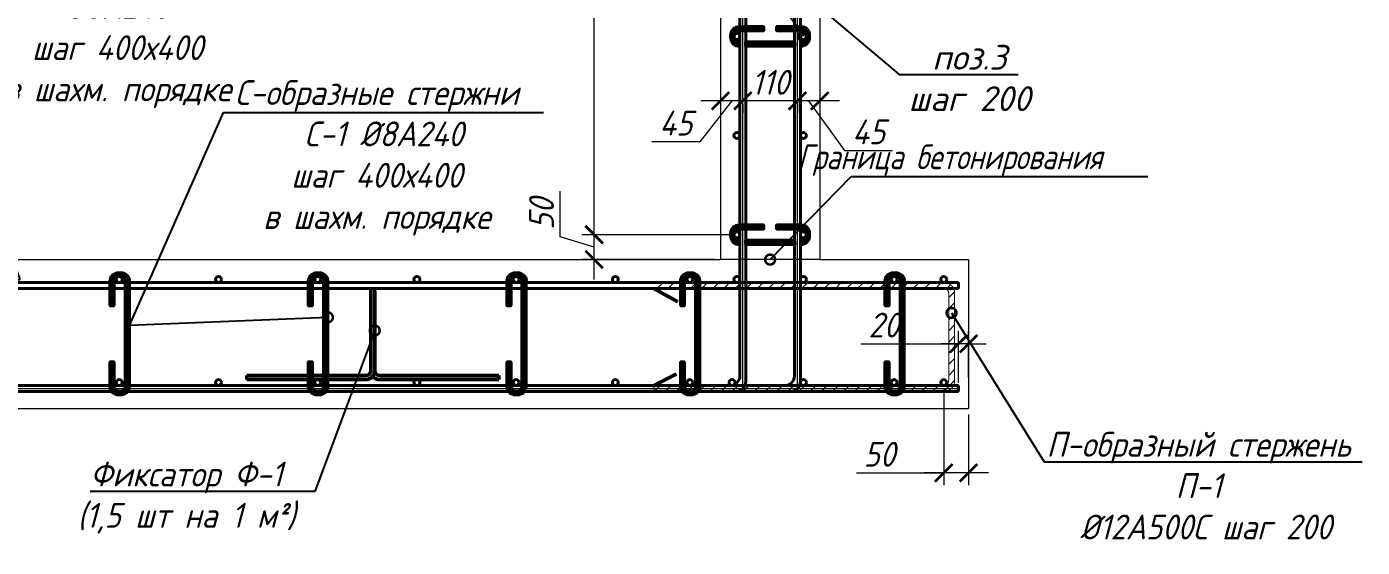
# Model space of a CAD drawing. Header units: millimetres. Extents: x 504091 to 2165846, y 135022 to 442887.
# Drawn here: x 1542184 to 1544876, y 249346 to 250396 of the extents above; entities that cross this region are included whole.
import ezdxf
from ezdxf import colors
from ezdxf.entities.mleader import LeaderData, LeaderLine
from ezdxf.math import Vec2, Vec3

# ---------------------------------------------------------------- set-up
doc = ezdxf.new("R2010")
doc.units = ezdxf.units.MM
doc.layers.get('Defpoints').update_dxf_attribs({"color": 255})
doc.layers.add('!Defpoints', color=255, linetype='Continuous', lineweight=5, plot=False)
for name, color, linetype, lineweight in [('Арматура 12', 26, 'Continuous', 50), ('К_Арматура 8', 134, 'Continuous', 50), ('КР_Арматура 12', 174, 'Continuous', 40), ('Монолит тонкий', 204, 'Continuous', 9), ('Размер', 7, 'Continuous', 13), ('Размеры КР', 164, 'Continuous', 9)]:
    doc.layers.add(name, color=color, linetype=linetype, lineweight=lineweight)
doc.styles.add('GOST 2.304_new', font='isocpeur.ttf', dxfattribs={"width": 0.9, "oblique": 15})
doc.linetypes.add('зигзаг', pattern='A,0.00254,-5.08,[131,ltypeshp.shx,S=5.08,R=0,X=-5.08,Y=0],-10.16,[131,ltypeshp.shx,S=5.08,R=180,X=5.08,Y=0],-5.08', length=20.32254)
doc.dimstyles.new('SPDS 1_20', dxfattribs={"dimscale": 20, "dimtxt": 2.5, "dimasz": 1.77, "dimexe": 1.25, "dimexo": 0.625, "dimtad": 1, "dimdec": 0, "dimrnd": 0.001, "dimtxsty": 'GOST 2.304_new', "dimblk": 'ARCHTICK', "dimcen": 2.5, "dimdle": 2, "dimclrt": 256, "dimadec": 0, "dimazin": 2, "dimtfac": 0.75, "dimtdec": 0, "dimtmove": 1, "dimatfit": 3, "dimfxl": 0, "dimtolj": 1, "dimlwd": 9, "dimlwe": 9, "dimarcsym": 0})

# ---------------------------------------------------------------- blocks, each defined once
blk = doc.blocks.new('_DotSmall')
at = {"color": 0, "linetype": 'ByBlock', "lineweight": 35, "const_width": 0.5}
blk.add_lwpolyline([(-0.0625, 0, 1), (0.0625, 0, 1)], format="xyb", close=True, dxfattribs=at)
blk = doc.blocks.new('_ArchTick')
at = {"color": 0, "linetype": 'ByBlock', "const_width": 0.15}
blk.add_lwpolyline([(-0.5, -0.5), (0.5, 0.5)], dxfattribs=at)
blk = doc.blocks.new('*D5003')
at = {"layer": 'Defpoints', "color": 0, "lineweight": 20, "transparency": 16777216}
for p in [(1544032.7, 249678.7), (1544082.7, 249626.7), (1544032.7, 249496.5)]:
    blk.add_point(p, dxfattribs=at)
at = {"layer": 'Размеры КР', "color": 0, "lineweight": 9, "transparency": 16777216}
for p, q in [((1544032.7, 249666.2), (1544032.7, 249471.5)), ((1544082.7, 249614.2), (1544082.7, 249471.5)), ((1543856.5, 249496.5), (1544032.7, 249496.5)), ((1544122.7, 249496.5), (1543992.7, 249496.5))]:
    blk.add_line(p, q, dxfattribs=at)
at = {"layer": 'Размеры КР', "color": 0, "lineweight": 9, "transparency": 16777216, "xscale": 35.4, "yscale": 35.4, "zscale": 35.4, "rotation": 180}
blk.add_blockref('_ArchTick', (1544032.7, 249496.5), dxfattribs=at)
at = {"layer": 'Размеры КР', "color": 0, "lineweight": 9, "transparency": 16777216, "xscale": 35.4, "yscale": 35.4, "zscale": 35.4}
blk.add_blockref('_ArchTick', (1544082.7, 249496.5), dxfattribs=at)
at = {"layer": 'Размеры КР', "lineweight": 20, "transparency": 16777216, "insert": (1543902.7, 249534), "char_height": 50, "attachment_point": 5, "style": 'GOST 2.304_new'}
blk.add_mtext('\\A1;50', dxfattribs=at)
blk = doc.blocks.new('*D5004')
at = {"layer": 'Defpoints', "color": 0, "lineweight": 20, "transparency": 16777216}
for p in [(1544062.7, 249757.1), (1544062.7, 249666.5), (1544082.7, 249676.9)]:
    blk.add_point(p, dxfattribs=at)
at = {"layer": 'Размеры КР', "color": 0, "lineweight": 9, "transparency": 16777216}
for p, q in [((1544062.7, 249679), (1544062.7, 249782.1)), ((1544082.7, 249689.4), (1544082.7, 249782.1)), ((1543865.5, 249757.1), (1544062.7, 249757.1)), ((1544062.7, 249757.1), (1544027.3, 249757.1)), ((1544082.7, 249757.1), (1544062.7, 249757.1)), ((1544082.7, 249757.1), (1544062.7, 249757.1)), ((1544082.7, 249757.1), (1544118.1, 249757.1))]:
    blk.add_line(p, q, dxfattribs=at)
at = {"layer": 'Размеры КР', "color": 0, "lineweight": 9, "transparency": 16777216, "xscale": 35.4, "yscale": 35.4, "zscale": 35.4}
blk.add_blockref('_ArchTick', (1544062.7, 249757.1), dxfattribs=at)
at = {"layer": 'Размеры КР', "color": 0, "lineweight": 9, "transparency": 16777216, "xscale": 35.4, "yscale": 35.4, "zscale": 35.4, "rotation": 180}
blk.add_blockref('_ArchTick', (1544082.7, 249757.1), dxfattribs=at)
at = {"layer": 'Размеры КР', "lineweight": 20, "transparency": 16777216, "insert": (1543911.7, 249794.6), "char_height": 50, "attachment_point": 5, "style": 'GOST 2.304_new'}
blk.add_mtext('\\A1;20', dxfattribs=at)
blk = doc.blocks.new('*D5005')
at = {"layer": 'Defpoints', "color": 0, "lineweight": 20, "transparency": 16777216}
for p in [(1543737.7, 250256.9), (1543782.7, 250256.9), (1543737.7, 250246.7)]:
    blk.add_point(p, dxfattribs=at)
at = {"layer": 'Размеры КР', "color": 0, "lineweight": 9, "transparency": 16777216}
for p, q in [((1543822.7, 250246.7), (1543697.7, 250246.7)), ((1543737.7, 250244.4), (1543737.7, 250221.7)), ((1543760.2, 250246.7), (1543832.6, 250146.8)), ((1543782.7, 250244.4), (1543782.7, 250221.7)), ((1543832.6, 250146.8), (1543929.5, 250146.8))]:
    blk.add_line(p, q, dxfattribs=at)
at = {"layer": 'Размеры КР', "color": 0, "lineweight": 9, "transparency": 16777216, "xscale": 35.4, "yscale": 35.4, "zscale": 35.4, "rotation": 180}
blk.add_blockref('_ArchTick', (1543737.7, 250246.7), dxfattribs=at)
at = {"layer": 'Размеры КР', "color": 0, "lineweight": 9, "transparency": 16777216, "xscale": 35.4, "yscale": 35.4, "zscale": 35.4}
blk.add_blockref('_ArchTick', (1543782.7, 250246.7), dxfattribs=at)
at = {"layer": 'Размеры КР', "lineweight": 20, "transparency": 16777216, "insert": (1543881.1, 250184.3), "char_height": 50, "attachment_point": 5, "style": 'GOST 2.304_new'}
blk.add_mtext('\\A1;45', dxfattribs=at)
blk = doc.blocks.new('*D5006')
at = {"layer": 'Defpoints', "color": 0, "lineweight": 20, "transparency": 16777216}
for p in [(1543737.7, 250256.9), (1543627.7, 250250.5), (1543627.7, 250246.7)]:
    blk.add_point(p, dxfattribs=at)
at = {"layer": 'Размеры КР', "color": 0, "lineweight": 9, "transparency": 16777216}
for p, q in [((1543777.7, 250246.7), (1543587.7, 250246.7)), ((1543627.7, 250238), (1543627.7, 250221.7)), ((1543737.7, 250244.4), (1543737.7, 250221.7))]:
    blk.add_line(p, q, dxfattribs=at)
at = {"layer": 'Размеры КР', "color": 0, "lineweight": 9, "transparency": 16777216, "xscale": 35.4, "yscale": 35.4, "zscale": 35.4, "rotation": 180}
blk.add_blockref('_ArchTick', (1543627.7, 250246.7), dxfattribs=at)
at = {"layer": 'Размеры КР', "color": 0, "lineweight": 9, "transparency": 16777216, "xscale": 35.4, "yscale": 35.4, "zscale": 35.4}
blk.add_blockref('_ArchTick', (1543737.7, 250246.7), dxfattribs=at)
at = {"layer": 'Размеры КР', "lineweight": 20, "transparency": 16777216, "insert": (1543682.7, 250284.2), "char_height": 50, "attachment_point": 5, "style": 'GOST 2.304_new'}
blk.add_mtext('\\A1;110', dxfattribs=at)
blk = doc.blocks.new('*D5007')
at = {"layer": 'Defpoints', "color": 0, "lineweight": 20, "transparency": 16777216}
for p in [(1543582.7, 250256), (1543582.7, 250246.7), (1543627.7, 250252.5)]:
    blk.add_point(p, dxfattribs=at)
at = {"layer": 'Размеры КР', "color": 0, "lineweight": 9, "transparency": 16777216}
for p, q in [((1543605.2, 250246.7), (1543540.9, 250164.3)), ((1543667.7, 250246.7), (1543542.7, 250246.7)), ((1543582.7, 250243.5), (1543582.7, 250221.7)), ((1543627.7, 250240), (1543627.7, 250221.7)), ((1543540.9, 250164.3), (1543444, 250164.3))]:
    blk.add_line(p, q, dxfattribs=at)
at = {"layer": 'Размеры КР', "color": 0, "lineweight": 9, "transparency": 16777216, "xscale": 35.4, "yscale": 35.4, "zscale": 35.4, "rotation": 180}
blk.add_blockref('_ArchTick', (1543582.7, 250246.7), dxfattribs=at)
at = {"layer": 'Размеры КР', "color": 0, "lineweight": 9, "transparency": 16777216, "xscale": 35.4, "yscale": 35.4, "zscale": 35.4}
blk.add_blockref('_ArchTick', (1543627.7, 250246.7), dxfattribs=at)
at = {"layer": 'Размеры КР', "lineweight": 20, "transparency": 16777216, "insert": (1543492.4, 250201.8), "char_height": 50, "attachment_point": 5, "style": 'GOST 2.304_new'}
blk.add_mtext('\\A1;45', dxfattribs=at)
blk = doc.blocks.new('*D5011')
at = {"layer": 'Defpoints', "color": 0, "lineweight": 20, "transparency": 16777216}
for p in [(1543328, 249976.9), (1543615.7, 249976.9), (1543582.7, 249926.7)]:
    blk.add_point(p, dxfattribs=at)
at = {"layer": 'Размеры КР', "color": 0, "lineweight": 9, "transparency": 16777216}
for p, q in [((1543259.3, 249972.4), (1543259.3, 250064.8)), ((1543328, 249886.7), (1543328, 250016.9)), ((1543328, 249951.8), (1543259.3, 249972.4)), ((1543603.2, 249976.9), (1543303, 249976.9)), ((1543570.2, 249926.7), (1543303, 249926.7))]:
    blk.add_line(p, q, dxfattribs=at)
at = {"layer": 'Размеры КР', "color": 0, "lineweight": 9, "transparency": 16777216, "xscale": 35.4, "yscale": 35.4, "zscale": 35.4}
for p, rotation in [((1543328, 249976.9), 90), ((1543328, 249926.7), 270)]:
    blk.add_blockref('_ArchTick', p, dxfattribs=dict(at, rotation=rotation))
at = {"layer": 'Размеры КР', "lineweight": 20, "transparency": 16777216, "insert": (1543221.8, 250018.6), "char_height": 50, "attachment_point": 5, "rotation": 90, "style": 'GOST 2.304_new'}
blk.add_mtext('\\A1;50', dxfattribs=at)
blk = doc.blocks.new('*D5012')
at = {"layer": 'Defpoints', "color": 0, "lineweight": 20, "transparency": 16777216}
for p in [(1543328, 251176.9), (1543615.7, 251176.9), (1543615.7, 249976.9)]:
    blk.add_point(p, dxfattribs=at)
at = {"layer": 'Размеры КР', "color": 0, "lineweight": 9, "transparency": 16777216}
for p, q in [((1543328, 249936.9), (1543328, 251216.9)), ((1543603.2, 251176.9), (1543303, 251176.9)), ((1543603.2, 249976.9), (1543303, 249976.9))]:
    blk.add_line(p, q, dxfattribs=at)
at = {"layer": 'Размеры КР', "color": 0, "lineweight": 9, "transparency": 16777216, "xscale": 35.4, "yscale": 35.4, "zscale": 35.4}
for p, rotation in [((1543328, 251176.9), 90), ((1543328, 249976.9), 270)]:
    blk.add_blockref('_ArchTick', p, dxfattribs=dict(at, rotation=rotation))
at = {"layer": 'Размеры КР', "lineweight": 20, "transparency": 16777216, "insert": (1543290.5, 250576.9), "char_height": 50, "attachment_point": 5, "rotation": 90, "style": 'GOST 2.304_new'}
blk.add_mtext('\\A1;200х6=1200', dxfattribs=at)
blk = doc.blocks.new('A$C087e266e')
at = {"layer": 'К_Арматура 8', "ltscale": 40}
for p, q in [((-29.1, 68.4), (-29.1, -93.2)), ((-21.1, 68.4), (-21.1, -93.2)), ((-279.1, -103.2), (-39.1, -103.2)), ((-279.1, -103.2), (-279.1, -111.2)), ((228.9, -103.2), (-11.1, -103.2)), ((228.9, -103.2), (228.9, -111.2)), ((-279.1, -111.2), (-39.1, -111.2)), ((228.9, -111.2), (-11.1, -111.2))]:
    blk.add_line(p, q, dxfattribs=at)
for centre, radius, start, end in [((-25.1, 68.4), 4, 0, 180), ((-39.1, -93.2), 10, 270, 0), ((-39.1, -93.2), 18, 270, 321.0576), ((-11.1, -93.2), 18, 180, 270), ((-11.1, -93.2), 10, 180, 270)]:
    blk.add_arc(centre, radius, start, end, dxfattribs=at)

msp = doc.modelspace()

# ---------------------------------------------------------------- hatches: boundary and pattern name
at = {"layer": 'Размер', "lineweight": 13, "transparency": 33554687}
h = msp.add_hatch(dxfattribs=at)
h.set_pattern_fill('ANSI31', color=256, scale=5)
h.set_pattern_definition([(45, (491380.543, 41915.911), (-11.22532015, 11.22532015), [])])
edge = h.paths.add_edge_path()
edge.add_line((1543448.5021, 249880.6603), (1544032.7042, 249880.6603))
edge.add_arc((1544032.7042, 249858.7603), 21.9, 0, 90, ccw=False)
edge.add_line((1544054.6042, 249858.7603), (1544054.6042, 249682.5603))
edge.add_arc((1544032.7042, 249682.5603), 21.9, -90, 0, ccw=False)
edge.add_line((1544032.7042, 249660.6603), (1543448.5021, 249660.6603))
edge.add_line((1543448.5021, 249660.6603), (1543448.5021, 249672.6603))
edge.add_line((1543448.5021, 249672.6603), (1544032.7042, 249672.6603))
edge.add_arc((1544032.7042, 249682.5603), 9.9, 270, 360)
edge.add_line((1544042.6042, 249682.5603), (1544042.6042, 249858.7603))
edge.add_arc((1544032.7042, 249858.7603), 9.9, 360, 450)
edge.add_line((1544032.7042, 249868.6603), (1543448.5021, 249868.6603))
edge.add_line((1543448.5021, 249868.6603), (1543448.5021, 249880.6603))

# ---------------------------------------------------------------- linework, layer by layer
at = {"layer": '!Defpoints', "lineweight": 15, "ltscale": 100}
for p, q in [((1543627.6958, 249660.4674), (1543627.6958, 251656.6706)), ((1543737.6958, 249660.4674), (1543737.6958, 251656.6706)), ((1536942.2579, 249666.4674), (1544062.6958, 249666.4674))]:
    msp.add_line(p, q, dxfattribs=at)
at = {"layer": 'Арматура 12', "lineweight": 53, "ltscale": 20}
for p, q in [((1543448.5021, 249868.6603), (1543495.9328, 249841.8683)), ((1543448.5021, 249672.6603), (1543493.7275, 249696.4914))]:
    msp.add_line(p, q, dxfattribs=at)
for points in [[(1543621.6958, 250364.5464, -0.460305877), (1543609.6958, 250374.9408), (1543609.6958, 250378.7861, -0.414213562), (1543620.1958, 250389.2861), (1543669.1114, 250389.2861), (1543669.1114, 250395.2861), (1543620.1958, 250395.2861, 0.414213562), (1543603.6958, 250378.7861), (1543603.6958, 250374.9408, 0.441038441), (1543621.6958, 250358.492, 0.242110317)], [(1543743.6958, 250358.4408), (1543745.1958, 250358.4408, 0.414213562), (1543761.6958, 250374.9408), (1543761.6958, 250378.7861, 0.414213562), (1543745.1958, 250395.2861), (1543696.2659, 250395.2861), (1543696.2659, 250389.2861), (1543745.1958, 250389.2861, -0.414213562), (1543755.6958, 250378.7861), (1543755.6958, 250374.9408, -0.414213562), (1543745.1958, 250364.4408), (1543743.6958, 250364.4408)], [(1543621.6958, 249964.5464, -0.460305877), (1543609.6958, 249974.9408), (1543609.6958, 249978.7861, -0.414213562), (1543620.1958, 249989.2861), (1543669.1114, 249989.2861), (1543669.1114, 249995.2861), (1543620.1958, 249995.2861, 0.414213562), (1543603.6958, 249978.7861), (1543603.6958, 249974.9408, 0.441038441), (1543621.6958, 249958.492, 0.242110317)], [(1543743.6958, 249958.4408), (1543745.1958, 249958.4408, 0.414213562), (1543761.6958, 249974.9408), (1543761.6958, 249978.7861, 0.414213562), (1543745.1958, 249995.2861), (1543696.2659, 249995.2861), (1543696.2659, 249989.2861), (1543745.1958, 249989.2861, -0.414213562), (1543755.6958, 249978.7861), (1543755.6958, 249974.9408, -0.414213562), (1543745.1958, 249964.4408), (1543743.6958, 249964.4408)], [(1542383.8076, 249880.6603, 0.468919726), (1542373.3076, 249893.5642), (1542369.4623, 249893.5642, 0.414213562), (1542358.9623, 249883.0642), (1542358.9623, 249834.1486), (1542352.9623, 249834.1486), (1542352.9623, 249883.0642, -0.414213562), (1542369.4623, 249899.5642), (1542373.3076, 249899.5642, -0.450955437), (1542389.8076, 249880.6603, -0.242110317)], [(1542783.8076, 249880.6603, 0.468919726), (1542773.3076, 249893.5642), (1542769.4623, 249893.5642, 0.414213562), (1542758.9623, 249883.0642), (1542758.9623, 249834.1486), (1542752.9623, 249834.1486), (1542752.9623, 249883.0642, -0.414213562), (1542769.4623, 249899.5642), (1542773.3076, 249899.5642, -0.450955437), (1542789.8076, 249880.6603, -0.242110317)], [(1543183.8076, 249880.6603, 0.468919726), (1543173.3076, 249893.5642), (1543169.4623, 249893.5642, 0.414213562), (1543158.9623, 249883.0642), (1543158.9623, 249834.1486), (1543152.9623, 249834.1486), (1543152.9623, 249883.0642, -0.414213562), (1543169.4623, 249899.5642), (1543173.3076, 249899.5642, -0.450955437), (1543189.8076, 249880.6603, -0.242110317)], [(1543533.8458, 249880.6603, 0.468919726), (1543523.3458, 249893.5642), (1543519.5005, 249893.5642, 0.414213562), (1543509.0005, 249883.0642), (1543509.0005, 249834.1486), (1543503.0005, 249834.1486), (1543503.0005, 249883.0642, -0.414213562), (1543519.5005, 249899.5642), (1543523.3458, 249899.5642, -0.450955437), (1543539.8458, 249880.6603, -0.242110317)], [(1543945.8368, 249880.6603, 0.468919726), (1543935.3368, 249893.5642), (1543931.4915, 249893.5642, 0.414213562), (1543920.9915, 249883.0642), (1543920.9915, 249834.1486), (1543914.9915, 249834.1486), (1543914.9915, 249883.0642, -0.414213562), (1543931.4915, 249899.5642), (1543935.3368, 249899.5642, -0.450955437), (1543951.8368, 249880.6603, -0.242110317)], [(1542389.8076, 249672.6603), (1542389.8076, 249670.9042, -0.414213562), (1542373.3076, 249654.4042), (1542369.4623, 249654.4042, -0.414213562), (1542352.9623, 249670.9042), (1542352.9623, 249719.8341), (1542358.9623, 249719.8341), (1542358.9623, 249670.9042, 0.414213562), (1542369.4623, 249660.4042), (1542373.3076, 249660.4042, 0.414213562), (1542383.8076, 249670.9042), (1542383.8076, 249672.6603)], [(1542789.8076, 249672.6603), (1542789.8076, 249670.9042, -0.414213562), (1542773.3076, 249654.4042), (1542769.4623, 249654.4042, -0.414213562), (1542752.9623, 249670.9042), (1542752.9623, 249719.8341), (1542758.9623, 249719.8341), (1542758.9623, 249670.9042, 0.414213562), (1542769.4623, 249660.4042), (1542773.3076, 249660.4042, 0.414213562), (1542783.8076, 249670.9042), (1542783.8076, 249672.6603)], [(1543189.8076, 249672.6603), (1543189.8076, 249670.9042, -0.414213562), (1543173.3076, 249654.4042), (1543169.4623, 249654.4042, -0.414213562), (1543152.9623, 249670.9042), (1543152.9623, 249719.8341), (1543158.9623, 249719.8341), (1543158.9623, 249670.9042, 0.414213562), (1543169.4623, 249660.4042), (1543173.3076, 249660.4042, 0.414213562), (1543183.8076, 249670.9042), (1543183.8076, 249672.6603)], [(1543539.8458, 249672.6603), (1543539.8458, 249670.9042, -0.414213562), (1543523.3458, 249654.4042), (1543519.5005, 249654.4042, -0.414213562), (1543503.0005, 249670.9042), (1543503.0005, 249719.8341), (1543509.0005, 249719.8341), (1543509.0005, 249670.9042, 0.414213562), (1543519.5005, 249660.4042), (1543523.3458, 249660.4042, 0.414213562), (1543533.8458, 249670.9042), (1543533.8458, 249672.6603)], [(1543951.8368, 249672.6603), (1543951.8368, 249670.9042, -0.414213562), (1543935.3368, 249654.4042), (1543931.4915, 249654.4042, -0.414213562), (1543914.9915, 249670.9042), (1543914.9915, 249719.8341), (1543920.9915, 249719.8341), (1543920.9915, 249670.9042, 0.414213562), (1543931.4915, 249660.4042), (1543935.3368, 249660.4042, 0.414213562), (1543945.8368, 249670.9042), (1543945.8368, 249672.6603)]]:
    msp.add_lwpolyline(points, format="xyb", dxfattribs=at)
for points in [[(1543731.6958, 250364.4408), (1543633.6958, 250364.4408), (1543633.6958, 250358.4408), (1543731.6958, 250358.4408)], [(1543731.6958, 249964.4408), (1543633.6958, 249964.4408), (1543633.6958, 249958.4408), (1543731.6958, 249958.4408)], [(1542383.8076, 249672.6603), (1542383.8076, 249880.6603), (1542389.8076, 249880.6603), (1542389.8076, 249672.6603)], [(1542783.8076, 249672.6603), (1542783.8076, 249880.6603), (1542789.8076, 249880.6603), (1542789.8076, 249672.6603)], [(1543183.8076, 249672.6603), (1543183.8076, 249880.6603), (1543189.8076, 249880.6603), (1543189.8076, 249672.6603)], [(1543533.8458, 249672.6603), (1543533.8458, 249880.6603), (1543539.8458, 249880.6603), (1543539.8458, 249672.6603)], [(1543945.8368, 249672.6603), (1543945.8368, 249880.6603), (1543951.8368, 249880.6603), (1543951.8368, 249672.6603)]]:
    msp.add_lwpolyline(points, close=True, dxfattribs=at)
msp.add_lwpolyline([(1543448.5021, 249880.6603, 2, 2, 0), (1544032.7042, 249880.6603, 2, 2, -0.414213562), (1544054.6042, 249858.7603, 2, 2, 0), (1544054.6042, 249682.5603, 2, 2, -0.414213562), (1544032.7042, 249660.6603, 2, 2, 0), (1543448.5021, 249660.6603, 2, 2, 0), (1543448.5021, 249672.6603, 2, 2, 0), (1544032.7042, 249672.6603, 2, 2, 0.414213562), (1544042.6042, 249682.5603, 2, 2, 0), (1544042.6042, 249858.7603, 2, 2, 0.414213562), (1544032.7042, 249868.6603, 2, 2, 0), (1543448.5021, 249868.6603, 0, 0, 0)], format="xyseb", close=True, dxfattribs=at)
at = {"layer": 'КР_Арматура 12', "ltscale": 12}
for p, q in [((1543621.6958, 249692.4674), (1543621.6958, 251656.6706)), ((1543633.6958, 251656.6706), (1543633.6958, 249680.4883)), ((1543731.6958, 249692.4674), (1543731.6958, 251656.6706)), ((1543743.6958, 251656.6706), (1543743.6958, 249678.6603)), ((1536962.2579, 249880.6603), (1544062.6958, 249880.6603)), ((1544062.6958, 249880.6603), (1536962.2579, 249880.6603)), ((1544062.6958, 249880.6603), (1544062.6958, 249868.6603)), ((1544062.6958, 249880.6603), (1544062.6958, 249868.6603)), ((1536962.2579, 249868.6603), (1544062.6958, 249868.6603)), ((1544062.6958, 249868.6603), (1536962.2579, 249868.6603)), ((1540351.9879, 249672.4674), (1544062.6958, 249672.4674)), ((1544062.6958, 249672.4674), (1544062.6958, 249660.4674)), ((1544062.6958, 249672.4674), (1544062.6958, 249660.4674)), ((1544062.6958, 249660.4674), (1536962.2579, 249660.4674))]:
    msp.add_line(p, q, dxfattribs=at)
for centre in [(1543615.6958, 250376.8634), (1543749.6958, 250376.8634), (1543615.6958, 250176.8634), (1543749.6958, 250176.8634), (1543615.6958, 249976.8634), (1543749.6958, 249976.8634), (1542370.6667, 249886.6603), (1542570.6667, 249886.6603), (1542770.6667, 249886.6603), (1542970.6667, 249886.6603), (1543170.6667, 249886.6603), (1543370.6667, 249886.6603), (1543520.7048, 249886.6603), (1543615.6958, 249886.6603), (1543749.6958, 249886.6603), (1543932.6958, 249886.6603), (1544032.6958, 249886.6603), (1542370.6667, 249678.6603), (1542570.6667, 249678.6603), (1542770.6667, 249678.6603), (1542970.6667, 249678.6603), (1543170.6667, 249678.6603), (1543370.6667, 249678.6603), (1543520.7048, 249678.6603), (1543605.9136, 249678.6603), (1543749.6958, 249678.6603), (1543932.6958, 249678.6603), (1544032.6958, 249678.6603)]:
    msp.add_circle(centre, 6, dxfattribs=at)
for centre, start in [((1543601.6958, 249692.4674), 270), ((1543711.6958, 249692.4674), 270), ((1543613.6958, 249680.4883), 269.9403244), ((1543723.6958, 249680.4883), 269.9403244)]:
    msp.add_arc(centre, 20, start, 0, dxfattribs=at)
at = {"layer": 'Монолит тонкий', "lineweight": 15, "ltscale": 100}
for p, q in [((1543782.6958, 251676.6706), (1543782.6958, 249926.6706)), ((1543582.6958, 251476.6706), (1543582.6958, 249926.6706)), ((1540802.6576, 249926.6706), (1543582.6958, 249926.6706)), ((1543782.6958, 249926.6706), (1544082.6958, 249926.6706)), ((1543782.6958, 249926.6706), (1544082.6958, 249926.6706)), ((1544082.6958, 249926.6706), (1544082.6958, 249626.6706)), ((1536942.2579, 249626.6706), (1544082.6958, 249626.6706))]:
    msp.add_line(p, q, dxfattribs=at)
at = {"layer": 'Размеры КР', "linetype": 'зигзаг', "lineweight": 20}
msp.add_line((1543782.6958, 249926.6706), (1543582.6958, 249926.6706), dxfattribs=at)
msp.add_line((1543782.6958, 249926.6706), (1543582.6958, 249926.6706), dxfattribs=at)
at = {"layer": 'Размеры КР', "lineweight": 20}
for p, q in [((1543558.7293, 249672.4674), (1543601.6958, 249672.4674)), ((1543448.5021, 249660.6603), (1543613.675, 249660.4883))]:
    msp.add_line(p, q, dxfattribs=at)

# ---------------------------------------------------------------- block references
at = {"layer": 'Размеры КР', "lineweight": 20, "xscale": -1}
msp.add_blockref('A$C087e266e', (1542856.4507, 249795.8705), dxfattribs=at)

# ---------------------------------------------------------------- dimensions: what is measured, and where the dimension line sits
at = {"layer": 'Размеры КР', "lineweight": 20}
dim = msp.add_linear_dim(base=(1543328.0095, 251176.8634), p1=(1543615.6958, 249976.8634), p2=(1543615.6958, 251176.8634), angle=90, text='200х6=<>', dimstyle='SPDS 1_20', dxfattribs=at)
dim.commit()
dim.dimension.update_dxf_attribs({"geometry": '*D5012', "text_midpoint": (1543290.5095, 250576.8634)})
for base, p1, p2, angle, picture, middle in [((1543627.6958, 250246.6541), (1543737.6958, 250256.8898), (1543627.6958, 250250.4527), 180, '*D5006', (1543682.6958, 250284.1541)), ((1543328.0095, 249976.8634), (1543582.6958, 249926.6706), (1543615.6958, 249976.8634), 90, '*D5011', (1543221.7595, 249984.892))]:
    dim = msp.add_linear_dim(base=base, p1=p1, p2=p2, angle=angle, dimstyle='SPDS 1_20', dxfattribs=at)
    dim.commit()
    dim.dimension.update_dxf_attribs({"geometry": picture, "text_midpoint": middle})
for base, p1, p2, picture, middle in [((1543582.6958, 250246.6541), (1543627.6958, 250252.4527), (1543582.6958, 250255.9507), '*D5007', (1543528.3978, 250164.3313)), ((1543737.6958, 250246.6541), (1543782.6958, 250256.8898), (1543737.6958, 250256.8898), '*D5005', (1543845.141, 250146.8166)), ((1544062.6958, 249757.0933), (1544082.6958, 249676.8647), (1544062.6958, 249666.4674), '*D5004', (1543911.7298, 249749.568)), ((1544032.6958, 249496.4603), (1544082.6958, 249626.6706), (1544032.6958, 249678.6603), '*D5003', (1543902.7372, 249519.6286))]:
    dim = msp.add_linear_dim(base=base, p1=p1, p2=p2, angle=180, dimstyle='SPDS 1_20', dxfattribs=at)
    dim.commit()
    dim.dimension.update_dxf_attribs({"geometry": picture, "text_midpoint": middle, "dimtype": 160})

# ---------------------------------------------------------------- leaders
at = {"layer": 'Размер', "ltscale": 20}
ml = msp.add_multileader_mtext('Standard', dxfattribs=at)
ml.set_content('\\A1;С-образные стержни С-2 %%C8А240\\Pшаг 400х400\\Pв шахм. порядке ', color=256, style='GOST 2.304_new')
ml.set_leader_properties()
ml.set_arrow_properties(name='DOTSMALL')
ml.build(insert=Vec2(0, 0))
ml.multileader.update_dxf_attribs({"text_left_attachment_type": 6, "text_right_attachment_type": 6, "arrow_head_size": 40})
ctx = ml.context
ctx.base_point, ctx.char_height, ctx.arrow_head_size, ctx.landing_gap_size, ctx.plane_origin = Vec3(1542066.0902, 250480.9059), 50, 40, 0, Vec3(1545768.872, 280288.3778)
ctx.left_attachment, ctx.right_attachment, ctx.text_align_type = 6, 6, 1
notes = []
notes.append((ctx, [(0, (1, 1, 0), (1542058.0902, 250480.9059), (1, 0), 8, [(0, [(1541915.9318, 250856.0594)], 0, [])])]))
ctx.mtext.insert, ctx.mtext.width, ctx.mtext.alignment, ctx.mtext.flow_direction = Vec3(1542367.0326, 250545.9059), 691.770084, 2, 5
ml = msp.add_multileader_mtext('Standard', dxfattribs=at)
ml.set_content('\\A1;{\\W1;поз.3\\Pшаг 200}', color=256, style='GOST 2.304_new')
ml.set_leader_properties()
ml.set_arrow_properties(name='DOTSMALL')
ml.build(insert=Vec2(0, 0))
ml.multileader.update_dxf_attribs({"text_left_attachment_type": 6, "text_right_attachment_type": 6, "dogleg_length": 4, "arrow_head_size": 40})
ctx = ml.context
ctx.base_point, ctx.char_height, ctx.arrow_head_size, ctx.landing_gap_size, ctx.plane_origin = Vec3(1543950.5164, 250299.6744), 50, 40, 0, Vec3(1498237.6372, 541161.6834)
ctx.left_attachment, ctx.right_attachment, ctx.text_align_type = 6, 6, 1
notes.append((ctx, [(1, (1, 1, 0), (1543942.5164, 250299.6744), (1, 0), 8, [(0, [(1543749.6958, 250376.8634), (1543615.6958, 250576.8634)], 0, [])])]))
ctx.mtext.insert, ctx.mtext.rotation, ctx.mtext.width, ctx.mtext.alignment, ctx.mtext.flow_direction = Vec3(1544084.4043, 250359.6744), 6.283185307, 511.854399, 2, 5
ml = msp.add_multileader_mtext('Standard', dxfattribs=at)
ml.set_content('\\A1;С-образные стержни\\P С-1 %%C8А240\\Pшаг 400х400\\Pв шахм. порядке ', color=256, style='GOST 2.304_new')
ml.set_leader_properties()
ml.set_arrow_properties(name='DOTSMALL')
ml.build(insert=Vec2(0, 0))
ml.multileader.update_dxf_attribs({"text_left_attachment_type": 6, "text_right_attachment_type": 6, "arrow_head_size": 40})
ctx = ml.context
ctx.base_point, ctx.char_height, ctx.arrow_head_size, ctx.landing_gap_size, ctx.plane_origin = Vec3(1542588.741, 250223.5022), 50, 40, 0, Vec3(1545459.2366, 280250.087)
ctx.left_attachment, ctx.right_attachment, ctx.text_align_type = 6, 6, 1
notes.append((ctx, [(0, (1, 1, 0), (1542580.741, 250223.5022), (1, 0), 8, [(0, [(1542791.0997, 249810.1426), (1542391.0997, 249793.4375)], 0, [])])]))
ctx.mtext.insert, ctx.mtext.width, ctx.mtext.alignment, ctx.mtext.flow_direction = Vec3(1542889.6833, 250288.5022), 896.133701, 2, 5
ml = msp.add_multileader_mtext('Standard', dxfattribs=at)
ml.set_content('\\A1;поз.1\\P %%C12А500С шаг 200\\Pосн. верхн. армир.', color=256, style='GOST 2.304_new')
ml.set_leader_properties()
ml.set_arrow_properties(name='DOTSMALL')
ml.build(insert=Vec2(0, 0))
ml.multileader.update_dxf_attribs({"text_left_attachment_type": 6, "text_right_attachment_type": 6, "arrow_head_size": 40})
ctx = ml.context
ctx.base_point, ctx.char_height, ctx.arrow_head_size, ctx.landing_gap_size, ctx.plane_origin = Vec3(1541449.7013, 250178.4525), 50, 40, 0, Vec3(1539076.4062, 279580.4193)
ctx.left_attachment, ctx.right_attachment, ctx.text_align_type = 6, 6, 1
notes.append((ctx, [(0, (1, 1, 0), (1542064.6886, 250178.4525), (-1, 0), 8, [(1, [(1542034.3647, 249875.2153), (1542170.7525, 249886.7562)], 0, [])])]))
ctx.mtext.insert, ctx.mtext.rotation, ctx.mtext.width, ctx.mtext.alignment, ctx.mtext.flow_direction = Vec3(1541753.195, 250243.4525), 6.283185307, 896.133701, 2, 5
ml = msp.add_multileader_mtext('Standard', dxfattribs=at)
ml.set_content('\\A1;{\\W0.8;Граница бетонирования}', color=256, style='GOST 2.304_new')
ml.set_leader_properties()
ml.set_arrow_properties(name='DOTSMALL')
ml.build(insert=Vec2(0, 0))
ml.multileader.update_dxf_attribs({"text_left_attachment_type": 6, "text_right_attachment_type": 6, "arrow_head_size": 40})
ctx = ml.context
ctx.base_point, ctx.char_height, ctx.arrow_head_size, ctx.landing_gap_size, ctx.plane_origin = Vec3(1543854.2812, 250094.0113), 50, 40, 0, Vec3(1567649.941, 394905.4951)
ctx.left_attachment, ctx.right_attachment, ctx.text_align_type = 6, 6, 1
notes.append((ctx, [(0, (1, 1, 0), (1543846.2812, 250094.0113), (1, 0), 8, [(1, [(1543682.6958, 249926.6706)], 0, [])])]))
ctx.mtext.insert, ctx.mtext.width, ctx.mtext.alignment, ctx.mtext.flow_direction = Vec3(1544044.9799, 250159.0113), 583.661141, 2, 5
ml = msp.add_multileader_mtext('Standard', dxfattribs=at)
ml.set_content('\\A1;П-образный стержень П-1\\P %%C12А500С шаг 200', color=256, style='GOST 2.304_new')
ml.set_leader_properties()
ml.set_arrow_properties(name='DOTSMALL')
ml.build(insert=Vec2(0, 0))
ml.multileader.update_dxf_attribs({"text_left_attachment_type": 6, "text_right_attachment_type": 6, "arrow_head_size": 40})
ctx = ml.context
ctx.base_point, ctx.char_height, ctx.arrow_head_size, ctx.landing_gap_size, ctx.plane_origin = Vec3(1544243.1055, 249519.022), 50, 40, 0, Vec3(1542312.4776, 279101.3485)
ctx.left_attachment, ctx.right_attachment, ctx.text_align_type = 6, 6, 1
notes.append((ctx, [(1, (1, 1, 0), (1544235.1055, 249519.022), (1, 0), 8, [(0, [(1544048.3493, 249818.9994)], 0, [])])]))
ctx.mtext.insert, ctx.mtext.rotation, ctx.mtext.width, ctx.mtext.alignment, ctx.mtext.flow_direction = Vec3(1544546.5992, 249579.022), 6.283185307, 627.027399, 2, 5
ml = msp.add_multileader_mtext('Standard', dxfattribs=at)
ml.set_content('\\A1;Фиксатор Ф-1 \\P(1,5 шт на 1 м²)', color=256, style='GOST 2.304_new')
ml.set_leader_properties()
ml.set_arrow_properties(name='DOTSMALL')
ml.build(insert=Vec2(0, 0))
ml.multileader.update_dxf_attribs({"text_left_attachment_type": 6, "text_right_attachment_type": 6, "arrow_head_size": 40})
ctx = ml.context
ctx.base_point, ctx.char_height, ctx.arrow_head_size, ctx.landing_gap_size, ctx.plane_origin = Vec3(1542254.9502, 249459.1255), 50, 40, 0, Vec3(1544116.8911, 278521.9916)
ctx.left_attachment, ctx.right_attachment, ctx.text_align_type = 6, 6, 1
notes.append((ctx, [(1, (1, 1, 0), (1542764.6683, 249459.1255), (-1, 0), 8, [(1, [(1542885.5472, 249783.4472)], 0, [])])]))
ctx.mtext.insert, ctx.mtext.width, ctx.mtext.alignment, ctx.mtext.flow_direction = Vec3(1542505.8092, 249519.1255), 543.43425, 2, 5
for ctx, leaders in notes:
    for number, flags, end, landing, length, lines in leaders:
        leader = LeaderData()
        leader.index, (leader.has_last_leader_line, leader.has_dogleg_vector, leader.attachment_direction) = number, flags
        leader.last_leader_point, leader.dogleg_vector, leader.dogleg_length = Vec3(end), Vec3(landing), length
        for number, points, colour, breaks in lines:
            line = LeaderLine()
            line.index, line.vertices, line.color, line.breaks = number, Vec3.list(points), colors.encode_raw_color(colour), breaks
            leader.lines.append(line)
        ctx.leaders.append(leader)

doc.saveas('drawing.dxf')
